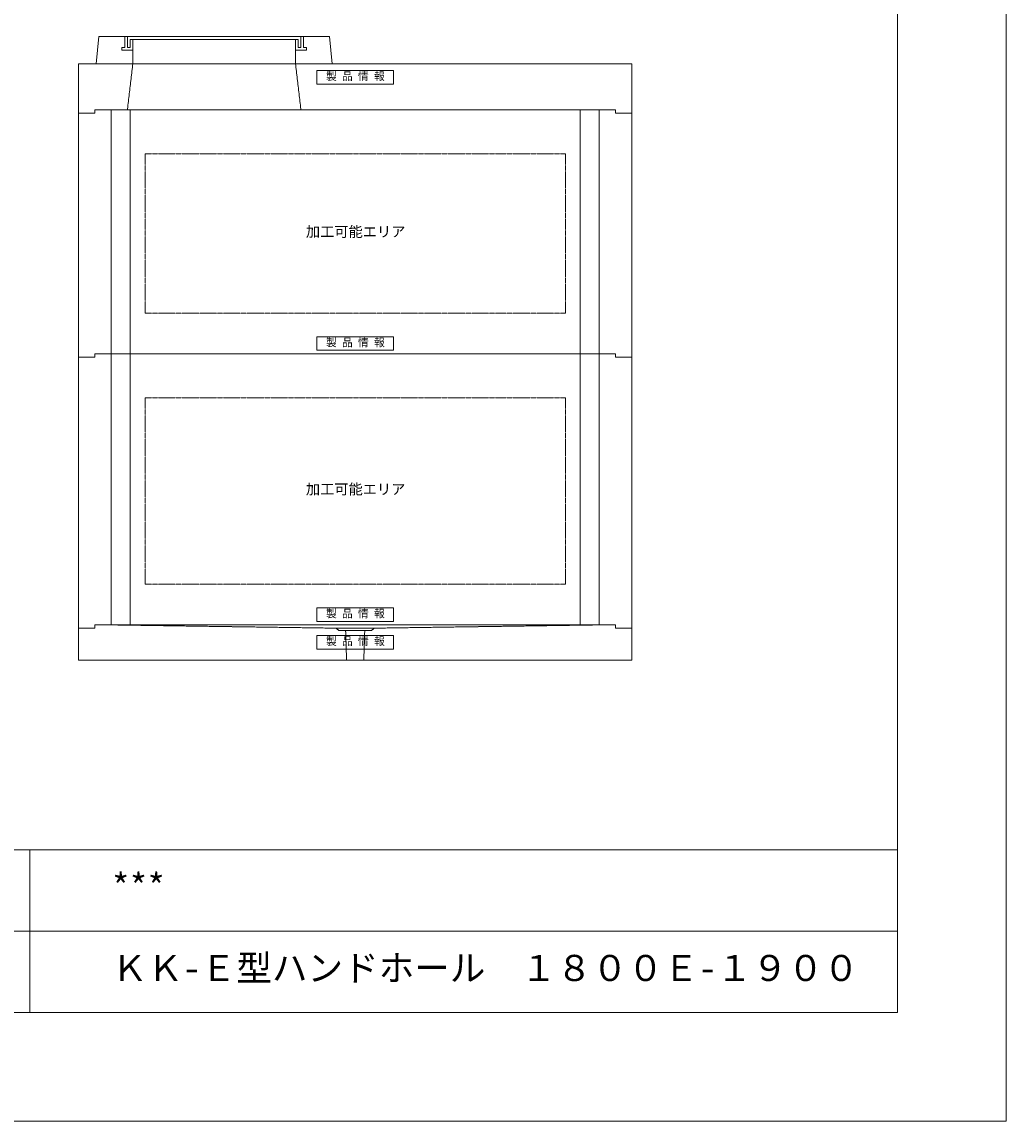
# Model space of a CAD drawing. Units: millimetres, scale not verified. Extents: x -5940 to 5940, y -4200 to 4200.
# Drawn here: x 2311 to 5940, y -4200 to -146 of the extents above; entities that cross this region are included whole.
import ezdxf
from ezdxf.enums import TextEntityAlignment as Align

# ---------------------------------------------------------------- set-up
doc = ezdxf.new("R2010")
doc.units = ezdxf.units.MM
doc.header["$LTSCALE"] = 20
doc.linetypes.add('LONG_DASHED1', pattern=[7, 6, -1])
doc.linetypes.add('LONG_DOUBLE_CHAIN', pattern=[21.8, 18, -1, 0.6, -0.6, 0.6, -1])
for name, color, linetype, lineweight in [('0-0_D-TTL', 7, 'Continuous', 9), ('0-1_Defpoints', 7, 'Continuous', 9), ('0-2_D-TTL-FRAM1', 134, 'Continuous', 9), ('0-3_D-TTL-TXT', 7, 'Continuous', 9), ('0-7_D-STR', 7, 'Continuous', 9), ('0-8_D-STR-STR1', 7, 'LONG_DASHED1', 9), ('0-9_D-STR-STR4', 134, 'LONG_DASHED1', 9), ('0-B_D-STR-STR5', 1, 'LONG_DOUBLE_CHAIN', 9)]:
    doc.layers.add(name, color=color, linetype=linetype, lineweight=lineweight)
doc.styles.add('ＭＳ ゴシック', font='')
doc.styles.get('ＭＳ ゴシック').set_extended_font_data('MS Gothic')

# ---------------------------------------------------------------- blocks, each defined once
blk = doc.blocks.new('A$C4DE05FD1')
at = {"layer": '0-0_D-TTL', "color": 134}
for p in [(114800, 76000), (4000, 4000)]:
    blk.add_line(p, (114800, 4000), dxfattribs=at)
at = {"layer": '0-1_Defpoints', "color": 134}
for p in [(118800, 84000), (0, 0)]:
    blk.add_line(p, (118800, 0), dxfattribs=at)
at = {"layer": '0-2_D-TTL-FRAM1'}
for p, q in [((38800, 10000), (114800, 10000)), ((82800, 10000), (82800, 4000)), ((64800, 7000), (114800, 7000))]:
    blk.add_line(p, q, dxfattribs=at)
blk = doc.blocks.new('A$C019679C0')
at = {"layer": '0-7_D-STR'}
for p, q in [((-8700, 0), (-8500, 2000)), ((8500, 2000), (-8500, 2000)), ((8700, 0), (8500, 2000)), ((-8700, 0), (8700, 0))]:
    blk.add_line(p, q, dxfattribs=at)
at = {"layer": '0-7_D-STR', "linetype": 'LONG_DASHED1'}
for p, q in [((-6000, 0), (-6000, 1800)), ((6000, 1800), (6000, 0))]:
    blk.add_line(p, q, dxfattribs=at)
at = {"layer": '0-9_D-STR-STR4'}
for points in [[(-6600, 2000), (-6600, 1200), (-6800, 1200), (-6800, 1000), (-6000, 1000)], [(-6000, 1800), (-6200, 1800), (-6200, 1200), (-6400, 1200), (-6400, 2000)], [(-6000, 1800), (6000, 1800), (6200, 1800)], [(6600, 2000), (6600, 1200), (6800, 1200), (6800, 1000), (6000, 1000)], [(6200, 1800), (6200, 1200), (6400, 1200), (6400, 2000)]]:
    blk.add_lwpolyline(points, dxfattribs=at)
blk = doc.blocks.new('A$C3FC15DFF')
at = {"layer": '0-8_D-STR-STR1', "linetype": 'Continuous'}
blk.add_lwpolyline([(-2820, 0), (2820, 0), (2820, -1000), (-2820, -1000)], close=True, dxfattribs=at)
at = {"layer": '0-8_D-STR-STR1', "style": 'ＭＳ ゴシック'}
blk.add_text('製 品 情 報', height=577.3, dxfattribs=at).set_placement((-2149.6, -882.5), align=Align.BOTTOM_LEFT)
blk = doc.blocks.new('A$C21AD02EC')
at = {"layer": '0-7_D-STR'}
for p, q in [((-20400, 3400), (20400, 3400)), ((-20400, 3400), (-20400, -240)), ((20400, 3400), (20400, -240)), ((-19200, 0), (19200, 0))]:
    blk.add_line(p, q, dxfattribs=at)
at = {"layer": '0-7_D-STR', "linetype": 'LONG_DASHED1'}
for p, q in [((-16400, 3400), (-16800, 0)), ((-4400, 3400), (-4000, 0))]:
    blk.add_line(p, q, dxfattribs=at)
at = {"layer": '0-7_D-STR'}
for points in [[(-20400, -240), (-19200, -240), (-19200, 0)], [(20400, -240), (19200, -240), (19200, 0)]]:
    blk.add_lwpolyline(points, dxfattribs=at)
at = {"layer": '0-8_D-STR-STR1'}
blk.add_blockref('A$C3FC15DFF', (0, 2900), dxfattribs=at)
blk = doc.blocks.new('A$C22A11EBD')
at = {"layer": '0-7_D-STR'}
for p, q in [((19200, 0), (-19200, 0)), ((-20400, -240), (-20400, -2600)), ((20400, -240), (20400, -2600)), ((-20400, -2600), (20400, -2600))]:
    blk.add_line(p, q, dxfattribs=at)
at = {"layer": '0-7_D-STR', "linetype": 'LONG_DASHED1'}
for p, q in [((-1400, -240), (-18000, 0)), ((1400, -240), (18000, 0)), ((-1200, -420), (-1400, -240)), ((1400, -240), (-1400, -240)), ((1200, -420), (-1200, -420)), ((-635.4, -2600), (-705, -420)), ((635.4, -2600), (705, -420)), ((1200, -420), (1400, -240))]:
    blk.add_line(p, q, dxfattribs=at)
at = {"layer": '0-7_D-STR'}
for points in [[(-20400, -240), (-19200, -240), (-19200, 0)], [(20400, -240), (19200, -240), (19200, 0)]]:
    blk.add_lwpolyline(points, dxfattribs=at)
at = {"layer": '0-8_D-STR-STR1'}
blk.add_blockref('A$C3FC15DFF', (0, -780), dxfattribs=at)
blk = doc.blocks.new('A$C1EA91D45')
at = {"layer": '0-7_D-STR'}
for p, q in [((-19200, 0), (19200, 0)), ((-20400, -240), (-20400, -18240)), ((20400, -240), (20400, -18240)), ((-19200, -18000), (19200, -18000))]:
    blk.add_line(p, q, dxfattribs=at)
at = {"layer": '0-7_D-STR', "linetype": 'LONG_DASHED1'}
for p, q in [((-18000, -18000), (-18000, 0)), ((-16600, -18000), (-16600, 0)), ((16600, -18000), (16600, 0)), ((18000, -18000), (18000, 0))]:
    blk.add_line(p, q, dxfattribs=at)
at = {"layer": '0-7_D-STR'}
for points in [[(-20400, -240), (-19200, -240), (-19200, 0)], [(20400, -240), (19200, -240), (19200, 0)], [(-20400, -18240), (-19200, -18240), (-19200, -18000)], [(20400, -18240), (19200, -18240), (19200, -18000)]]:
    blk.add_lwpolyline(points, dxfattribs=at)
at = {"layer": '0-B_D-STR-STR5'}
for p, q in [((15500, -3240), (15500, -15000)), ((15500, -15000), (-15500, -15000))]:
    blk.add_line(p, q, dxfattribs=at)
blk.add_lwpolyline([(15500, -3240), (-15500, -3240), (-15500, -15000)], dxfattribs=at)
at = {"layer": '0-8_D-STR-STR1'}
blk.add_blockref('A$C3FC15DFF', (0, -16740), dxfattribs=at)
blk = doc.blocks.new('A$C1407631F')
at = {"layer": '0-7_D-STR'}
for p, q in [((-19200, 0), (19200, 0)), ((-20400, -240), (-20400, -20240)), ((20400, -240), (20400, -20240)), ((-19200, -20000), (19200, -20000))]:
    blk.add_line(p, q, dxfattribs=at)
at = {"layer": '0-7_D-STR', "linetype": 'LONG_DASHED1'}
for p, q in [((-18000, -20000), (-18000, 0)), ((-16600, -20000), (-16600, 0)), ((16600, -20000), (16600, 0)), ((18000, -20000), (18000, 0))]:
    blk.add_line(p, q, dxfattribs=at)
at = {"layer": '0-7_D-STR'}
for points in [[(-20400, -240), (-19200, -240), (-19200, 0)], [(20400, -240), (19200, -240), (19200, 0)], [(-20400, -20240), (-19200, -20240), (-19200, -20000)], [(20400, -20240), (19200, -20240), (19200, -20000)]]:
    blk.add_lwpolyline(points, dxfattribs=at)
at = {"layer": '0-B_D-STR-STR5'}
for p, q in [((15500, -3240), (15500, -17000)), ((15500, -17000), (-15500, -17000))]:
    blk.add_line(p, q, dxfattribs=at)
blk.add_lwpolyline([(15500, -3240), (-15500, -3240), (-15500, -17000)], dxfattribs=at)
at = {"layer": '0-8_D-STR-STR1'}
blk.add_blockref('A$C3FC15DFF', (0, -18740), dxfattribs=at)

msp = doc.modelspace()

# ---------------------------------------------------------------- block references
at = {"layer": '0-0_D-TTL', "xscale": 0.1, "yscale": 0.1}
msp.add_blockref('A$C4DE05FD1', (-5940, -4200), dxfattribs=at)
at = {"layer": '0-7_D-STR', "xscale": 0.05, "yscale": 0.05}
for name, p in [('A$C019679C0', (3020, -300)), ('A$C21AD02EC', (3540, -470)), ('A$C1EA91D45', (3540, -470)), ('A$C1407631F', (3540, -1370)), ('A$C22A11EBD', (3540, -2370))]:
    msp.add_blockref(name, p, dxfattribs=at)

# ---------------------------------------------------------------- texts
at = {"layer": '0-3_D-TTL-TXT', "style": 'ＭＳ ゴシック'}
for s, p in [('***', (2642.65, -3412.4)), ('ＫＫ-Ｅ型ハンドホール\u3000１８００Ｅ-１９００', (2642.65, -3712.4))]:
    msp.add_text(s, height=96.19, dxfattribs=at).set_placement(p, align=Align.BOTTOM_LEFT)
at = {"layer": '0-B_D-STR-STR5', "style": 'ＭＳ ゴシック'}
for p in [(3358.3, -950.02), (3358.3, -1900.02)]:
    msp.add_text('加工可能エリア', height=38.42, dxfattribs=at).set_placement(p, align=Align.BOTTOM_LEFT)

doc.saveas('drawing.dxf')
